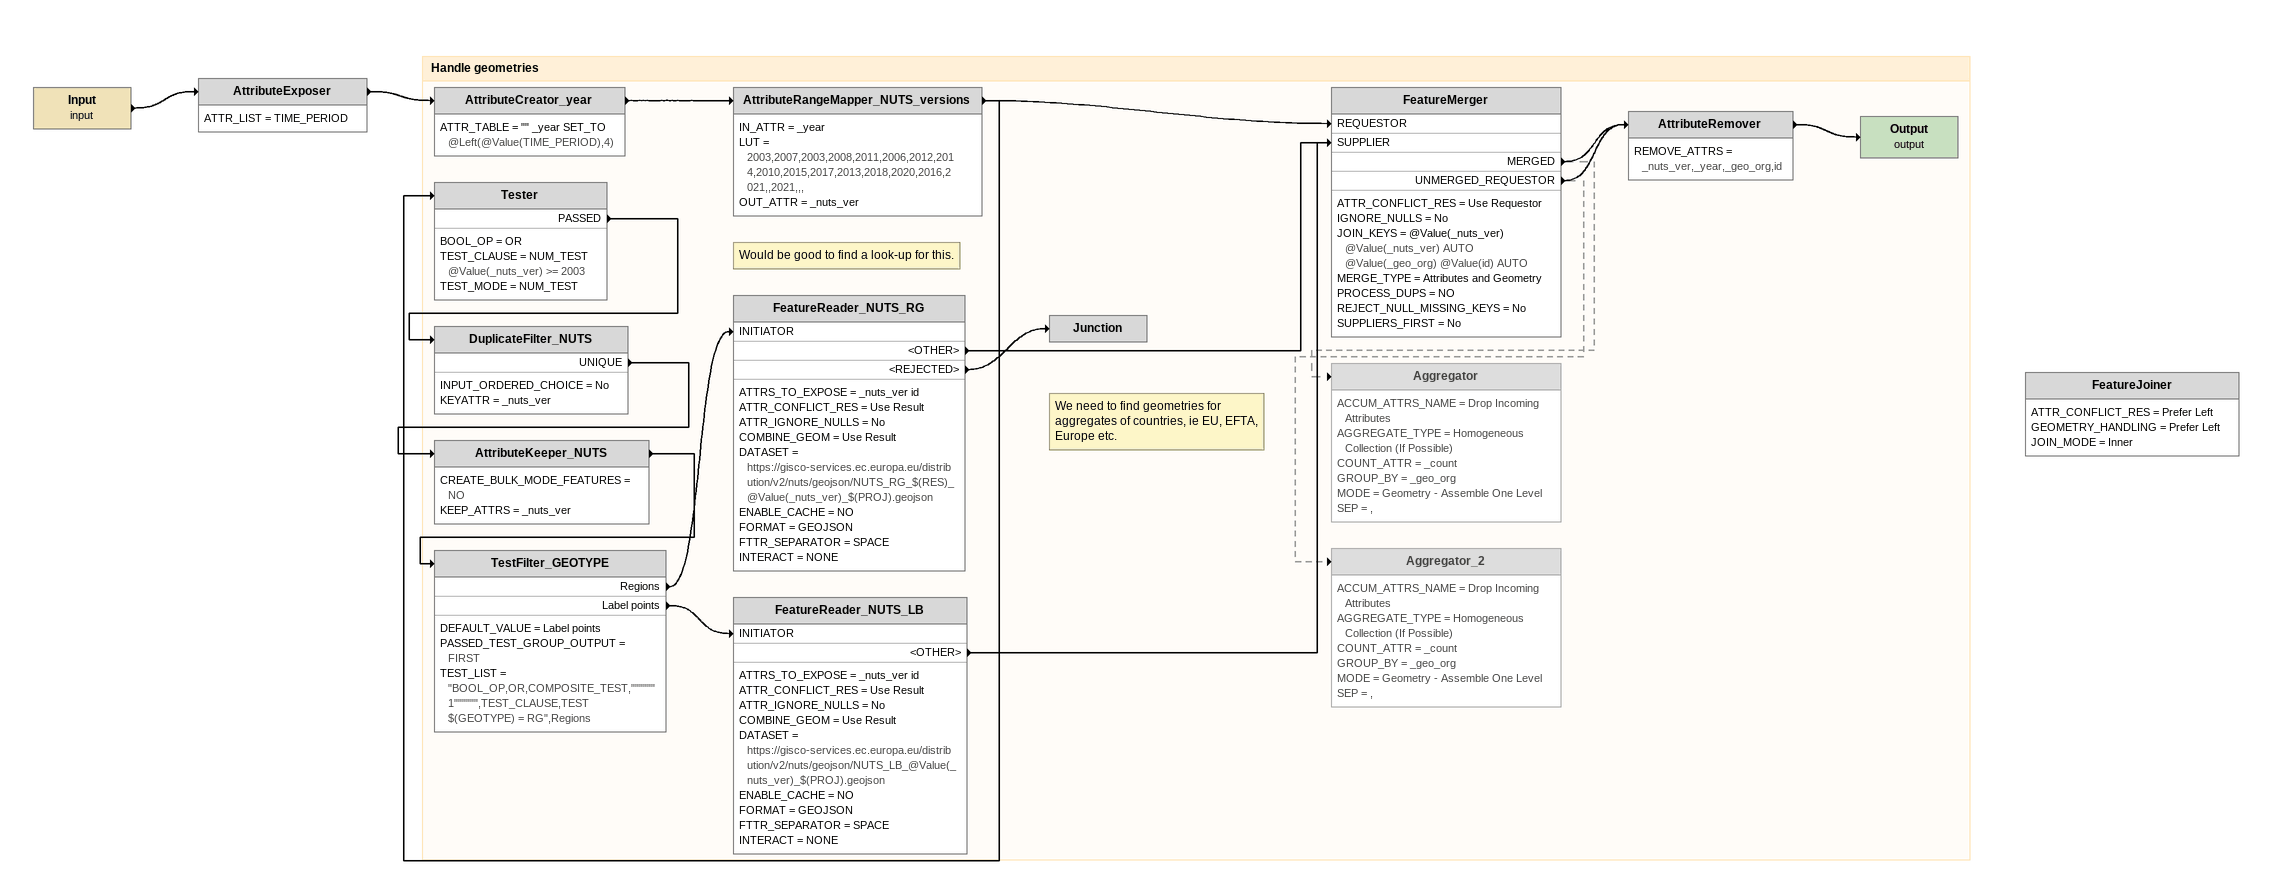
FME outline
Input (input)
    -> AttributeExposer
AttributeExposer
    ATTR_LIST = TIME_PERIOD
    -> AttributeCreator_year
FeatureJoiner
    ATTR_CONFLICT_RES = Prefer Left
    GEOMETRY_HANDLING = Prefer Left
    JOIN_MODE = Inner

Bookmark: Handle geometries
AttributeCreator_year
    ATTR_TABLE = "" _year SET_TO @Left(@Value(TIME_PERIOD),4)
    -> AttributeRangeMapper_NUTS_versions
Note: Would be good to find a look-up for this.
AttributeRangeMapper_NUTS_versions
    IN_ATTR = _year
    LUT = 2003,2007,2003,2008,2011,2006,2012,2014,2010,2015,2017,2013,2018,2020,2016,2021,,2021,,,
    OUT_ATTR = _nuts_ver
    -> FeatureMerger [REQUESTOR]
    -> Tester
Tester
    BOOL_OP = OR
    TEST_CLAUSE = NUM_TEST @Value(_nuts_ver) >= 2003
    TEST_MODE = NUM_TEST
    PASSED -> DuplicateFilter_NUTS
DuplicateFilter_NUTS
    INPUT_ORDERED_CHOICE = No
    KEYATTR = _nuts_ver
    UNIQUE -> AttributeKeeper_NUTS
AttributeKeeper_NUTS
    CREATE_BULK_MODE_FEATURES = NO
    KEEP_ATTRS = _nuts_ver
    -> TestFilter_GEOTYPE
TestFilter_GEOTYPE
    DEFAULT_VALUE = Label points
    PASSED_TEST_GROUP_OUTPUT = FIRST
    TEST_LIST = "BOOL_OP,OR,COMPOSITE_TEST,""""""1"""""",TEST_CLAUSE,TEST $(GEOTYPE) = RG",Regions
    Regions -> FeatureReader_NUTS_RG [INITIATOR]
    Label points -> FeatureReader_NUTS_LB [INITIATOR]
FeatureReader_NUTS_RG
    ATTRS_TO_EXPOSE = _nuts_ver id
    ATTR_CONFLICT_RES = Use Result
    ATTR_IGNORE_NULLS = No
    COMBINE_GEOM = Use Result
    DATASET = https://gisco-services.ec.europa.eu/distribution/v2/nuts/geojson/NUTS_RG_$(RES)_@Value(_nuts_ver)_$(PROJ).geojson
    ENABLE_CACHE = NO
    FORMAT = GEOJSON
    FTTR_SEPARATOR = SPACE
    INTERACT = NONE
    <OTHER> -> FeatureMerger [SUPPLIER]
    <REJECTED> -> Junction
Junction
FeatureReader_NUTS_LB
    ATTRS_TO_EXPOSE = _nuts_ver id
    ATTR_CONFLICT_RES = Use Result
    ATTR_IGNORE_NULLS = No
    COMBINE_GEOM = Use Result
    DATASET = https://gisco-services.ec.europa.eu/distribution/v2/nuts/geojson/NUTS_LB_@Value(_nuts_ver)_$(PROJ).geojson
    ENABLE_CACHE = NO
    FORMAT = GEOJSON
    FTTR_SEPARATOR = SPACE
    INTERACT = NONE
    <OTHER> -> FeatureMerger [SUPPLIER]
FeatureMerger
    ATTR_CONFLICT_RES = Use Requestor
    IGNORE_NULLS = No
    JOIN_KEYS = @Value(_nuts_ver) @Value(_nuts_ver) AUTO @Value(_geo_org) @Value(id) AUTO
    MERGE_TYPE = Attributes and Geometry
    PROCESS_DUPS = NO
    REJECT_NULL_MISSING_KEYS = No
    SUPPLIERS_FIRST = No
    MERGED -> Aggregator [off]
    MERGED -> AttributeRemover
    UNMERGED_REQUESTOR -> Aggregator_2 [off]
    UNMERGED_REQUESTOR -> AttributeRemover
AttributeRemover
    REMOVE_ATTRS = _nuts_ver,_year,_geo_org,id
    -> Output (output)
Output (output)
Aggregator [off]
    ACCUM_ATTRS_NAME = Drop Incoming Attributes
    AGGREGATE_TYPE = Homogeneous Collection (If Possible)
    COUNT_ATTR = _count
    GROUP_BY = _geo_org
    MODE = Geometry - Assemble One Level
    SEP = ,
Note: We need to find geometries for aggregates of countries, ie EU, EFTA, Europe etc.
Aggregator_2 [off]
    ACCUM_ATTRS_NAME = Drop Incoming Attributes
    AGGREGATE_TYPE = Homogeneous Collection (If Possible)
    COUNT_ATTR = _count
    GROUP_BY = _geo_org
    MODE = Geometry - Assemble One Level
    SEP = ,
